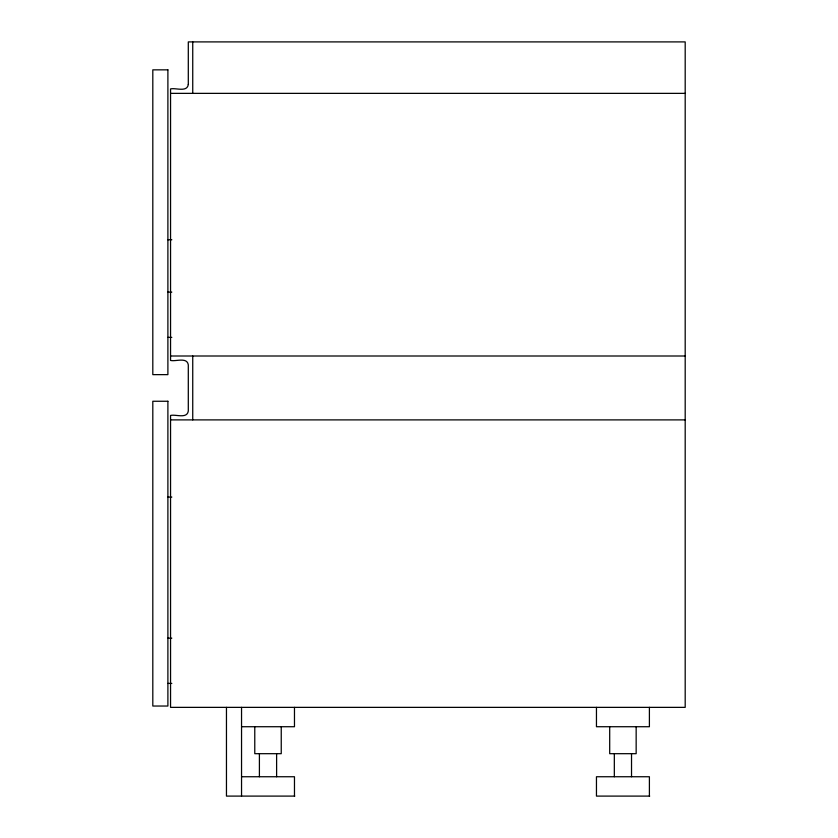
<?xml version="1.0" encoding="UTF-8"?>
<svg xmlns="http://www.w3.org/2000/svg" width="838" height="838" viewBox="0 0 838 838"><rect width="100%" height="100%" fill="white"/><g stroke="black" fill="none" stroke-linecap="round" stroke-linejoin="round"><path stroke-width="1.26" d="M170.554 93.364L685.191 93.364M167.893 239.762L171.821 239.762M167.893 292.116L171.811 292.116M167.893 337.368L171.811 337.368M170.554 356.003L685.191 356.003M170.554 419.89L685.191 419.89M167.893 497.081L171.821 497.081M167.893 638.158L171.811 638.158M167.893 683.41L171.811 683.41M241.543 726.724L294.473 726.724L294.473 707.366M241.543 776.742L294.473 776.742L294.473 796.1M294.777 796.1L226.459 796.1L226.459 707.366M649.701 796.1L596.457 796.1L596.457 776.742L649.398 776.742L649.398 796.1M649.398 707.366L649.398 726.724L596.457 726.724L596.457 707.366M636.157 726.724L636.157 753.687L609.697 753.687L609.697 726.724M631.527 753.687L631.527 776.742M614.327 753.687L614.327 776.742M281.243 726.724L281.243 753.687L254.773 753.687L254.773 726.724M276.613 753.687L276.613 776.742M259.403 753.687L259.403 776.742M241.543 707.366L241.543 796.1M192.74 41.9L192.74 93.364M192.74 356.003L192.74 419.89M188.299 84.491C187.125 92.62 175.551 87.571 170.554 88.922L170.554 360.434C175.551 361.796 187.125 356.747 188.299 364.876L188.299 411.018C187.125 419.136 175.551 414.087 170.554 415.449L170.554 707.366L685.191 707.366L685.191 41.9L188.299 41.9L188.299 84.491M167.893 69.847L152.809 69.847L152.809 374.638L167.893 374.638L167.893 69.847M167.893 401.255L152.809 401.255L152.809 706.036L167.893 706.036L167.893 401.255"/></g></svg>
